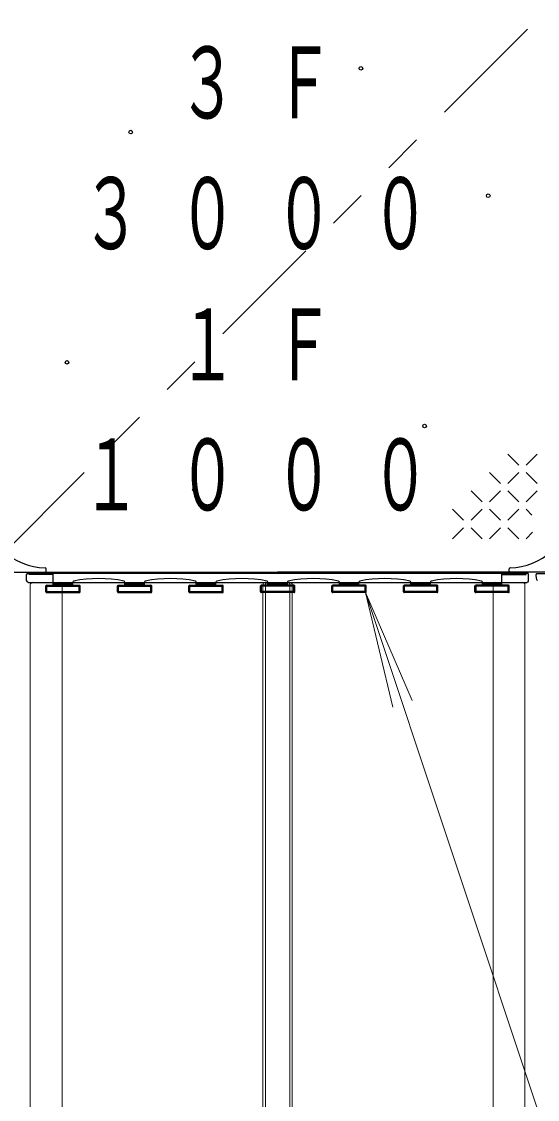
# Model space of a CAD drawing. Units: millimetres on the paper. Extents: x -385 to 0, y -594 to 267.
# Drawn here: x -232.2 to -219.04, y 113.95 to 141.44 of the extents above; entities that cross this region are included whole.
import ezdxf

# ---------------------------------------------------------------- set-up
doc = ezdxf.new("R2010")
doc.units = ezdxf.units.MM
doc.linetypes.add('USER3', pattern=[8, 3, -1, 1, -1, 1, -1])
doc.layers.add('LY_1', color=7, linetype='Continuous', lineweight=13)
doc.styles.add('ＭＳ ゴシック', font='')
doc.styles.get('ＭＳ ゴシック').set_extended_font_data('MS Gothic')

msp = doc.modelspace()

# ---------------------------------------------------------------- linework, layer by layer
at = {"layer": 'LY_1', "linetype": 'USER3'}
msp.add_line((-232.727, 127.817), (-218.61, 141.933), dxfattribs=at)
at = {"layer": 'LY_1'}
for p, q in [((-219.795, 130.407), (-219.514, 130.126)), ((-219.045, 130.407), (-219.326, 130.126)), ((-220.264, 129.939), (-219.982, 129.657)), ((-219.514, 129.939), (-219.795, 129.657)), ((-219.326, 129.939), (-219.045, 129.657)), ((-220.732, 129.47), (-220.451, 129.189)), ((-219.982, 129.47), (-220.264, 129.189)), ((-219.795, 129.47), (-219.514, 129.189)), ((-219.045, 129.47), (-219.326, 129.189)), ((-221.201, 129.001), (-220.92, 128.72)), ((-220.451, 129.001), (-220.732, 128.72)), ((-220.264, 129.001), (-219.982, 128.72)), ((-219.514, 129.001), (-219.795, 128.72)), ((-219.326, 129.001), (-219.176, 128.851)), ((-220.92, 128.532), (-221.201, 128.251)), ((-220.732, 128.532), (-220.451, 128.251)), ((-219.982, 128.532), (-220.264, 128.251)), ((-219.795, 128.532), (-219.514, 128.251)), ((-219.159, 128.418), (-219.326, 128.251)), ((-231.981, 103.637), (-231.981, 127.075)), ((-231.168, 103.637), (-231.168, 127.075)), ((-226.043, 103.637), (-226.043, 127.075)), ((-225.981, 103.637), (-225.981, 127.075)), ((-225.356, 103.637), (-225.356, 127.075)), ((-225.293, 103.637), (-225.293, 127.075)), ((-220.168, 103.637), (-220.168, 127.075)), ((-219.356, 103.637), (-219.356, 127.075)), ((-223.425, 126.875), (-222.728, 123.957)), ((-223.425, 126.875), (-222.232, 124.122)), ((-215.708, 103.713), (-223.425, 126.875))]:
    msp.add_line(p, q, dxfattribs=at)
at = {"layer": 'LY_1', "lineweight": 25}
for p, q in [((-232.583, 127.394), (-225.668, 127.394)), ((-232.075, 127.175), (-232.075, 127.337)), ((-232.037, 127.375), (-219.3, 127.375)), ((-232.012, 127.335), (-232.012, 127.375)), ((-231.393, 127.335), (-232.012, 127.335)), ((-231.575, 127.42), (-231.579, 127.485)), ((-231.393, 127.062), (-231.393, 127.375)), ((-218.754, 127.394), (-225.668, 127.394)), ((-219.943, 127.062), (-219.943, 127.375)), ((-219.943, 127.335), (-219.325, 127.335)), ((-219.762, 127.42), (-219.758, 127.485)), ((-219.325, 127.335), (-219.325, 127.375)), ((-219.262, 127.175), (-219.262, 127.337)), ((-219.074, 127.33), (-219.071, 127.239)), ((-218.754, 127.356), (-219.049, 127.356)), ((-232.037, 127.137), (-219.3, 127.137)), ((-231.581, 126.894), (-231.581, 127.044)), ((-231.562, 127.062), (-230.725, 127.062)), ((-231.393, 127.102), (-230.893, 127.102)), ((-230.893, 127.062), (-230.893, 127.145)), ((-230.706, 126.894), (-230.706, 127.044)), ((-229.756, 126.894), (-229.756, 127.044)), ((-229.737, 127.062), (-228.9, 127.062)), ((-229.568, 127.062), (-229.568, 127.145)), ((-229.568, 127.102), (-229.068, 127.102)), ((-229.068, 127.062), (-229.068, 127.145)), ((-228.881, 126.894), (-228.881, 127.044)), ((-227.931, 126.894), (-227.931, 127.044)), ((-227.912, 127.062), (-227.075, 127.062)), ((-227.743, 127.062), (-227.743, 127.145)), ((-227.743, 127.102), (-227.243, 127.102)), ((-227.243, 127.062), (-227.243, 127.145)), ((-227.056, 126.894), (-227.056, 127.044)), ((-226.106, 126.894), (-226.106, 127.044)), ((-225.25, 127.062), (-226.087, 127.062)), ((-225.918, 127.062), (-225.918, 127.145)), ((-225.918, 127.102), (-225.418, 127.102)), ((-225.418, 127.062), (-225.418, 127.145)), ((-225.231, 126.894), (-225.231, 127.044)), ((-224.281, 126.894), (-224.281, 127.044)), ((-223.425, 127.062), (-224.262, 127.062)), ((-224.093, 127.062), (-224.093, 127.145)), ((-224.093, 127.102), (-223.593, 127.102)), ((-223.593, 127.062), (-223.593, 127.145)), ((-223.406, 126.894), (-223.406, 127.044)), ((-222.456, 126.894), (-222.456, 127.044)), ((-221.6, 127.062), (-222.437, 127.062)), ((-222.268, 127.062), (-222.268, 127.145)), ((-222.268, 127.102), (-221.768, 127.102)), ((-221.768, 127.062), (-221.768, 127.145)), ((-221.581, 126.894), (-221.581, 127.044)), ((-220.631, 126.894), (-220.631, 127.044)), ((-219.775, 127.062), (-220.612, 127.062)), ((-220.443, 127.062), (-220.443, 127.145)), ((-219.943, 127.102), (-220.443, 127.102)), ((-219.756, 126.894), (-219.756, 127.044)), ((-231.562, 126.875), (-230.725, 126.875)), ((-231.555, 126.901), (-231.555, 127.036)), ((-231.555, 127.036), (-230.732, 127.036)), ((-231.555, 126.901), (-230.732, 126.901)), ((-230.732, 126.901), (-230.732, 127.036)), ((-229.737, 126.875), (-228.9, 126.875)), ((-229.73, 126.901), (-229.73, 127.036)), ((-229.73, 127.036), (-228.907, 127.036)), ((-229.73, 126.901), (-228.907, 126.901)), ((-228.907, 126.901), (-228.907, 127.036)), ((-227.912, 126.875), (-227.075, 126.875)), ((-227.905, 126.901), (-227.905, 127.036)), ((-227.905, 127.036), (-227.082, 127.036)), ((-227.905, 126.901), (-227.082, 126.901)), ((-227.082, 126.901), (-227.082, 127.036)), ((-225.25, 126.875), (-226.087, 126.875)), ((-225.257, 127.036), (-226.08, 127.036)), ((-226.08, 126.901), (-226.08, 127.036)), ((-225.257, 126.901), (-226.08, 126.901)), ((-225.257, 126.901), (-225.257, 127.036)), ((-223.425, 126.875), (-224.262, 126.875)), ((-223.432, 127.036), (-224.255, 127.036)), ((-224.255, 126.901), (-224.255, 127.036)), ((-223.432, 126.901), (-224.255, 126.901)), ((-223.432, 126.901), (-223.432, 127.036)), ((-221.6, 126.875), (-222.437, 126.875)), ((-221.607, 127.036), (-222.43, 127.036)), ((-222.43, 126.901), (-222.43, 127.036)), ((-221.607, 126.901), (-222.43, 126.901)), ((-221.607, 126.901), (-221.607, 127.036)), ((-219.775, 126.875), (-220.612, 126.875)), ((-219.782, 127.036), (-220.605, 127.036)), ((-220.605, 126.901), (-220.605, 127.036)), ((-219.782, 126.901), (-220.605, 126.901)), ((-219.782, 126.901), (-219.782, 127.036))]:
    msp.add_line(p, q, dxfattribs=at)
for centre in [(-223.543, 140.25), (-229.418, 138.625), (-220.293, 137), (-231.043, 132.75), (-221.918, 131.125), (-227.793, 129.5)]:
    msp.add_circle(centre, 0.0469, dxfattribs=at)
for centre, radius, start, end in [((-231.573, 129.134), 1.625, 227.7828, 268.9158), ((-219.764, 129.134), 1.625, 271.0842, 312.2172), ((-232.037, 127.337), 0.0375, 90, 180), ((-231.604, 127.484), 0.025, 3, 88.9159), ((-231.6, 127.419), 0.025, 270, 3), ((-219.737, 127.419), 0.025, 177, 270), ((-219.733, 127.484), 0.025, 91.0841, 177), ((-219.3, 127.337), 0.0375, 0, 90), ((-219.049, 127.331), 0.025, 90, 182), ((-232.037, 127.175), 0.0375, 180, 270), ((-231.562, 127.044), 0.0187, 90, 180), ((-230.868, 127.145), 0.025, 101.6949, 180), ((-230.231, 124.065), 3.17, 78.3051, 101.6949), ((-230.725, 127.044), 0.0187, 0, 90), ((-229.737, 127.044), 0.0187, 90, 180), ((-229.593, 127.145), 0.025, 0, 78.3051), ((-229.043, 127.145), 0.025, 101.6949, 180), ((-228.406, 124.065), 3.17, 78.3051, 101.6949), ((-228.9, 127.044), 0.0187, 0, 90), ((-227.912, 127.044), 0.0187, 90, 180), ((-227.768, 127.145), 0.025, 0, 78.3051), ((-227.218, 127.145), 0.025, 101.6949, 180), ((-226.581, 124.065), 3.17, 78.3051, 101.6949), ((-227.075, 127.044), 0.0187, 0, 90), ((-226.087, 127.044), 0.0187, 90, 180), ((-225.943, 127.145), 0.025, 0, 78.3051), ((-225.393, 127.145), 0.025, 101.6949, 180), ((-224.756, 124.065), 3.17, 78.3051, 101.6949), ((-225.25, 127.044), 0.0187, 0, 90), ((-224.262, 127.044), 0.0187, 90, 180), ((-224.118, 127.145), 0.025, 0, 78.3051), ((-223.568, 127.145), 0.025, 101.6949, 180), ((-222.931, 124.065), 3.17, 78.3051, 101.6949), ((-223.425, 127.044), 0.0187, 0, 90), ((-222.437, 127.044), 0.0187, 90, 180), ((-222.293, 127.145), 0.025, 0, 78.3051), ((-221.743, 127.145), 0.025, 101.6949, 180), ((-221.106, 124.065), 3.17, 78.3051, 101.6949), ((-221.6, 127.044), 0.0187, 0, 90), ((-220.612, 127.044), 0.0187, 90, 180), ((-220.468, 127.145), 0.025, 0, 78.3051), ((-219.775, 127.044), 0.0187, 0, 90), ((-219.3, 127.175), 0.0375, 270, 0), ((-219.008, 127.242), 0.0625, 182, 242.5412), ((-231.562, 126.894), 0.0187, 180, 270), ((-230.725, 126.894), 0.0187, 270, 0), ((-229.737, 126.894), 0.0187, 180, 270), ((-228.9, 126.894), 0.0187, 270, 0), ((-227.912, 126.894), 0.0187, 180, 270), ((-227.075, 126.894), 0.0187, 270, 0), ((-226.087, 126.894), 0.0187, 180, 270), ((-225.25, 126.894), 0.0187, 270, 0), ((-224.262, 126.894), 0.0187, 180, 270), ((-223.425, 126.894), 0.0187, 270, 0), ((-222.437, 126.894), 0.0187, 180, 270), ((-221.6, 126.894), 0.0187, 270, 0), ((-220.612, 126.894), 0.0187, 180, 270), ((-219.775, 126.894), 0.0187, 270, 0)]:
    msp.add_arc(centre, radius, start, end, dxfattribs=at)
at = {"layer": 'LY_1'}
for centre, start, end in [((-231.918, 127.075), 90, 180), ((-231.231, 127.075), 0, 90), ((-225.981, 127.075), 90, 180), ((-225.918, 127.075), 90, 180), ((-225.418, 127.075), 0, 90), ((-225.356, 127.075), 0, 90), ((-220.106, 127.075), 90, 180), ((-219.418, 127.075), 0, 90)]:
    msp.add_arc(centre, 0.0625, start, end, dxfattribs=at)

# ---------------------------------------------------------------- texts
at = {"layer": 'LY_1', "char_height": 1.833, "attachment_point": 4, "style": 'ＭＳ ゴシック'}
for s, insert in [('\\T1.64;\\W0.6;\u3000３Ｆ', (-230.668, 139.875)), ('\\T1.64;\\W0.6;３０００', (-230.668, 136.542)), ('\\T1.64;\\W0.6;\u3000１Ｆ', (-230.668, 133.208)), ('\\T1.64;\\W0.6;１０００', (-230.668, 129.875))]:
    msp.add_mtext(s, dxfattribs=dict(at, insert=insert))

doc.saveas('drawing.dxf')
